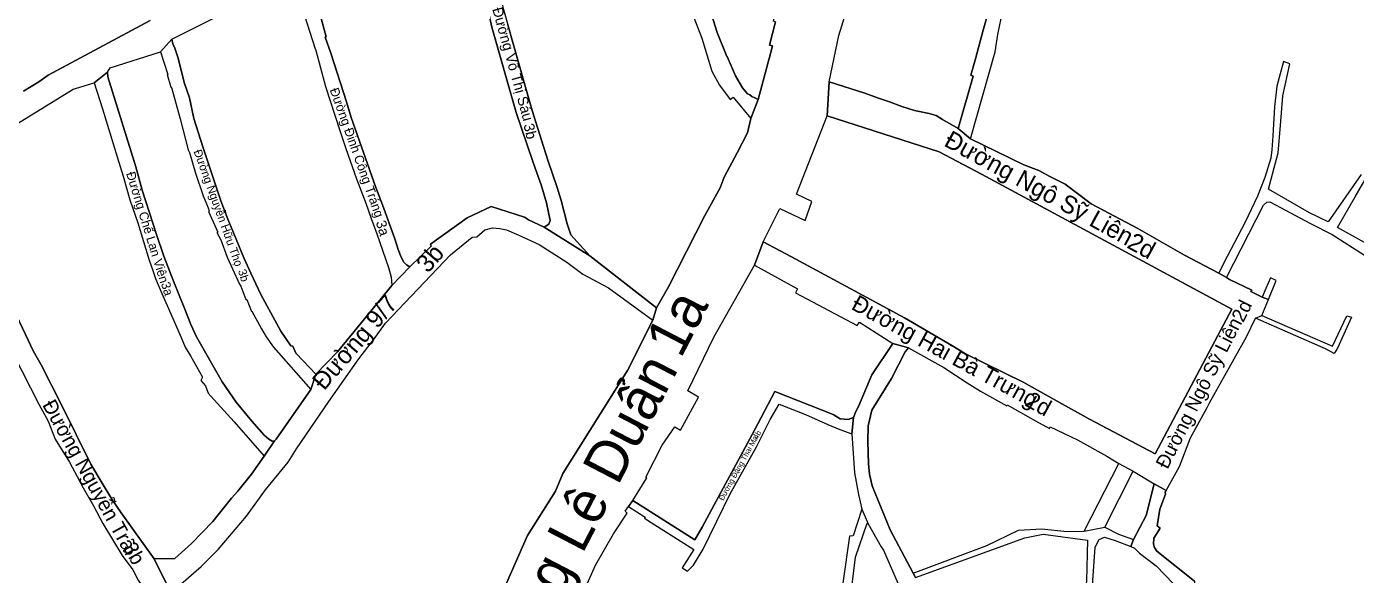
# Model space of a CAD drawing. Extents: x 548434 to 553028, y 1835329 to 1842282.
# Drawn here: x 551805 to 552297.4, y 1839152 to 1839355.3 of the extents above; entities that cross this region are included whole.
import ezdxf

# ---------------------------------------------------------------- set-up
doc = ezdxf.new("R2010")
doc.units = 0
for name, color, linetype in [('Level 1', 7, 'Continuous'), ('Level 2', 7, 'Continuous'), ('Level 27', 7, 'Continuous'), ('Level 30', 7, 'Continuous'), ('Level 4', 7, 'Continuous'), ('Level 5', 7, 'Continuous')]:
    doc.layers.add(name, color=color, linetype=linetype)

msp = doc.modelspace()

# ---------------------------------------------------------------- linework, layer by layer
at = {"layer": 'Level 1'}
for p, q in [((552013.54, 1839270.36), (551996.67, 1839280.95)), ((552038.3, 1839251.15), (552013.54, 1839270.36)), ((551946.87, 1839266.27), (551940.23, 1839259.33)), ((552036.84, 1839246.5), (552038.3, 1839251.15)), ((551912.09, 1839226.53), (551910.19, 1839220.83)), ((551896.75, 1839201.82), (551892.97, 1839196.18)), ((551892.97, 1839196.18), (551888.22, 1839189.53)), ((551852.23, 1839158.07), (551858.76, 1839144.88))]:
    msp.add_line(p, q, dxfattribs=at)
for points in [[(551996.67, 1839280.95), (551990.8, 1839283.68), (551989.32, 1839284.67), (551977, 1839288.63), (551968.13, 1839284.47), (551954.54, 1839274.66), (551954.82, 1839273.9), (551946.87, 1839266.27)], [(551859.27, 1839146.2), (551869.5816, 1839155.3124), (551875.89, 1839161.53), (551886.41, 1839173.89), (551893.4, 1839183.64), (551901.78, 1839193.96), (551904.87, 1839198.9), (551916.83, 1839216.38), (551927.95, 1839232.16), (551933.39, 1839239.22), (551937.92, 1839245.38), (551949.83, 1839258.03), (551962, 1839270.73), (551969.99, 1839277.24), (551971.7, 1839277.36), (551974.71, 1839279.99), (551977.54, 1839280.78), (551980.26, 1839280.49), (551982.72, 1839279.93), (551987.29, 1839277.95), (551994.83, 1839274.52), (552004.98, 1839268.04), (552010.99, 1839263.57), (552020.5, 1839258.48), (552036.84, 1839246.5)], [(551940.23, 1839259.33), (551920.09, 1839234.75), (551912.09, 1839226.53)], [(551910.19, 1839220.83), (551897.35, 1839202.45), (551896.75, 1839201.82)], [(551888.22, 1839189.53), (551883.15, 1839183.13), (551880.82, 1839180.58), (551873.87, 1839171.94), (551866.05, 1839163.81), (551859.82, 1839158.22), (551852.23, 1839158.07)]]:
    msp.add_lwpolyline(points, dxfattribs=at)
at = {"layer": 'Level 2'}
for p, q in [((551989.46, 1839333.67), (551983.17, 1839355.89)), ((551859.85, 1839347.25), (551859.06, 1839348.89)), ((551861.04, 1839343.54), (551859.85, 1839347.25)), ((551911.98, 1839346.92), (551915.67, 1839333.08)), ((552064.45, 1839344.17), (552064.26, 1839344.2)), ((552067.48, 1839337.09), (552064.45, 1839344.17)), ((552156.4, 1839343.31), (552154.66, 1839337.23)), ((551834.9, 1839338.4), (551829.97, 1839334.4)), ((552154.66, 1839337.23), (552155.56, 1839336.92)), ((552102.18, 1839334.75), (552101.44, 1839322.27)), ((552065.47, 1839328.23), (552066.62, 1839329.15)), ((552066.62, 1839329.15), (552073.14, 1839321.26)), ((552072.82, 1839329.94), (552072, 1839330.42)), ((552073.14, 1839321.26), (552075.9, 1839328.26)), ((551861.88, 1839321.07), (551864.79, 1839309.66)), ((551934.25, 1839295.69), (551925.15, 1839321.6)), ((551843.25, 1839291.13), (551846.09, 1839282.61)), ((551930.55, 1839289.89), (551932.53, 1839284.2)), ((551875.74, 1839279.12), (551875.41, 1839278.99)), ((551875.41, 1839278.99), (551876.87, 1839276.32)), ((551942.58, 1839272.68), (551941.3, 1839276.69)), ((552013.54, 1839270.36), (552006.55, 1839278.14)), ((551885.47, 1839269.63), (551882.56, 1839276.48)), ((551888.02, 1839263.92), (551885.47, 1839269.63)), ((551945.62, 1839266.96), (551944.71, 1839268.02)), ((551946.87, 1839266.27), (551945.62, 1839266.96)), ((551938.97, 1839266.08), (551939.96, 1839262.42)), ((551939.96, 1839262.42), (551940.23, 1839259.33)), ((551940.23, 1839259.33), (551946.87, 1839266.27)), ((552251.29, 1839250.58), (552246.16, 1839240.79)), ((552256.78, 1839240.4), (552260.12, 1839247.3)), ((551867.92, 1839240.37), (551865.72, 1839244.88)), ((552112.61, 1839244.52), (552113.38, 1839245.8)), ((552113.38, 1839245.8), (552125.8, 1839237.86)), ((551862.23, 1839240.08), (551863.64, 1839236.51)), ((552125.8, 1839237.86), (552131.569, 1839236.228)), ((552246.16, 1839240.79), (552222.88, 1839197)), ((552243.05, 1839215.92), (552256.78, 1839240.4)), ((551912.09, 1839226.53), (551907.34, 1839231.42)), ((551872.17, 1839219.53), (551873.15, 1839218.42)), ((552158.29, 1839220.27), (552167.95, 1839214.77)), ((551828.69, 1839193.15), (551817.92, 1839215.1)), ((552167.95, 1839214.77), (552168.16, 1839215.14)), ((551892.97, 1839203.96), (551888.34, 1839209.13)), ((551894.68, 1839202.47), (551892.97, 1839203.96)), ((552110.62, 1839204.38), (552111.52, 1839190.01)), ((552231.88, 1839192.36), (552235.99, 1839202.89)), ((551815.56, 1839202.46), (551820.8, 1839193.88)), ((551832.99, 1839186.17), (551828.69, 1839193.15)), ((552111.52, 1839190.01), (552113, 1839181.96)), ((552227.0345, 1839183.4424), (552231.88, 1839192.36)), ((551836.5, 1839180.24), (551832.99, 1839186.17)), ((552113, 1839181.96), (552114.3, 1839176.55)), ((552114.3, 1839176.55), (552116.64, 1839171.1)), ((551833.15, 1839171.2), (551840.3, 1839159.31)), ((552116.64, 1839171.1), (552121.42, 1839162.51)), ((552213.8712, 1839162.6211), (552215.3, 1839162.05)), ((552223.54, 1839160.9), (552222.68, 1839162.3)), ((552237.5297, 1839149.8544), (552223.54, 1839160.9)), ((552223.25, 1839155.54), (552229.66, 1839148.88))]:
    msp.add_line(p, q, dxfattribs=at)
for points in [[(552155.56, 1839336.92), (552149.99, 1839317.5), (552154.53, 1839313.64), (552163.68, 1839345.94), (552164.61, 1839352.29), (552166.53, 1839361.21), (552166.95, 1839363.5), (552170.16, 1839377.54), (552171.9, 1839384.39), (552176.53, 1839403.84), (552177.74, 1839409.19), (552178.0471, 1839410.071), (552183.89, 1839426.83), (552188.24, 1839442.82), (552192.13, 1839452.69), (552202.83, 1839489.25), (552203.52, 1839492.97), (552215.02, 1839529.97), (552220.11, 1839543.75)], [(551854.56, 1839345.89), (551858.74, 1839350.65), (551875.99, 1839359.28), (551896.92, 1839371.25), (551902.31, 1839374.16), (551907.85, 1839376.75)], [(551904.01, 1839371.46), (551911.86, 1839347), (551911.98, 1839346.92)], [(551974.1, 1839367.6), (551975.8, 1839361.76), (551977.27, 1839355.11)], [(552011.1, 1839145.47), (552015.7, 1839155.73), (552022.27, 1839167.37), (552027.37, 1839174.98), (552026.62, 1839175.75), (552027.81, 1839177.53), (552029.51, 1839179.77), (552034.68, 1839188.15), (552034.33, 1839188.4), (552040.31, 1839200.19), (552045.06, 1839206.96), (552047.08, 1839205.77), (552053.79, 1839218), (552049.85, 1839220.29), (552059.48, 1839240.2), (552074.5, 1839266.89), (552077.72, 1839275.53), (552083.96, 1839287.91), (552093.3, 1839283.5), (552095.78, 1839290.46), (552090.09, 1839293.18), (552101.44, 1839322.27), (552102.18, 1839334.75), (552105.82, 1839352.03), (552108.45, 1839360.72)], [(552064.26, 1839344.2), (552060.75, 1839353.14), (552057.4, 1839363.69), (552057.39, 1839363.91), (552056.7, 1839364.07)], [(552161.7, 1839362.57), (552159.21, 1839353.89), (552156.4, 1839343.31)], [(551850.78, 1839357.52), (551812.89, 1839337.26), (551809.5, 1839334.83), (551803.87, 1839331.33)], [(551925.15, 1839321.6), (551923.38, 1839327.42), (551917.63, 1839345.44), (551915.59, 1839351.3), (551915.92, 1839351.46), (551913.65, 1839359.6)], [(552082.34, 1839357.03), (552080.07, 1839348.42), (552081.18, 1839348.16), (552080.5, 1839345.32), (552075.9, 1839328.26), (552073.14, 1839321.26), (552071.92, 1839315.92), (552068.15, 1839308.46), (552063.32, 1839299.55), (552061.78, 1839295.56), (552056.12, 1839285.31), (552042.72, 1839258.89), (552038.3, 1839251.15), (552036.84, 1839246.5), (552027.54, 1839227.93), (552003.59, 1839189.74), (552000.84, 1839183.23), (551990.52, 1839166.73), (551978.15, 1839138.73)], [(552052.07, 1839358.68), (552055, 1839351.02), (552058.73, 1839338.75), (552061.61, 1839333.53), (552065.47, 1839328.23)], [(551859.06, 1839348.89), (551858.74, 1839350.65), (551854.56, 1839345.89), (551857.28, 1839337.52), (551857.05, 1839337.51), (551858.34, 1839332.89), (551858.63, 1839332.76), (551861.88, 1839321.07)], [(551977.27, 1839355.11), (551986.32, 1839323.48), (551992.4, 1839305.27), (551994.58, 1839299.41)], [(551834.9, 1839338.4), (551835.92, 1839339.94), (551854.56, 1839345.89)], [(551866.91, 1839321.21), (551865.25, 1839328.92), (551863.28, 1839334.56), (551861.04, 1839343.54)], [(551798.42, 1839317), (551798.41, 1839317.45), (551822.21, 1839332.13), (551829.97, 1839334.4), (551834.9, 1839338.4)], [(551853.04, 1839278.21), (551847.81, 1839294.73), (551845.44, 1839303.28), (551835.07, 1839336.71), (551834.9, 1839338.4)], [(552072, 1839330.42), (552070.04, 1839332.57), (552067.48, 1839337.09)], [(551829.97, 1839334.4), (551833.04, 1839324.86), (551838.47, 1839307.08), (551840.75, 1839299.83), (551843.25, 1839291.13)], [(551915.67, 1839333.08), (551919.14, 1839322.45), (551920.91, 1839316.73)], [(551996.35, 1839310.9), (551992.24, 1839324.19), (551989.46, 1839333.67)], [(552250.4, 1839261.56), (552249.33, 1839262.35), (552246.45, 1839263.89), (552233.73, 1839270.63), (552216.5, 1839280.42), (552199.25, 1839289.67), (552189.55, 1839296.89), (552184.13, 1839299.61), (552179.79, 1839301.93), (552174.27, 1839304.11), (552154.53, 1839313.64), (552149.99, 1839317.5), (552144.12, 1839320.88), (552141.8, 1839322.3), (552139.19, 1839323.05), (552133.73, 1839324.21), (552129.11, 1839325.7), (552124.49, 1839327.38), (552120.42, 1839328.74), (552115.37, 1839330.59), (552102.18, 1839334.75)], [(552075.9, 1839328.26), (552074.6, 1839328.85), (552073.55, 1839329.43), (552072.82, 1839329.94)], [(551876.95, 1839290.68), (551870.26, 1839310.72), (551866.91, 1839321.21)], [(552101.44, 1839322.27), (552142.94, 1839308.83), (552158.62, 1839300.58), (552251.29, 1839250.58)], [(551920.91, 1839316.73), (551923.18, 1839310.11), (551927.14, 1839298.85), (551930.55, 1839289.89)], [(551864.79, 1839309.66), (551865.32, 1839308.63), (551867.48, 1839301.02)], [(552002.91, 1839290.89), (552001.51, 1839295.7), (551998.17, 1839305.41), (551996.35, 1839310.9)], [(551867.48, 1839301.02), (551870.4, 1839292.64), (551872.17, 1839288.18), (551872.51, 1839286.94)], [(551994.58, 1839299.41), (551995.52, 1839296.68), (551997.55, 1839290.03), (551998.85, 1839283.45), (551998.33, 1839282.06), (551996.67, 1839280.95), (552013.54, 1839270.36)], [(551941.3, 1839276.69), (551936.73, 1839289.22), (551934.25, 1839295.69)], [(551872.51, 1839286.94), (551872.38, 1839286.82), (551875.74, 1839279.12)], [(551882.56, 1839276.48), (551879.48, 1839283.94), (551876.95, 1839290.68)], [(552006.55, 1839278.14), (552005.12, 1839282.16), (552002.91, 1839290.89)], [(551846.09, 1839282.61), (551850.39, 1839268.77), (551851.61, 1839265.32), (551852.68, 1839261.96), (551855, 1839256.36), (551857.48, 1839250.88), (551862.23, 1839240.08)], [(551932.53, 1839284.2), (551934.71, 1839278.56), (551938.97, 1839266.08)], [(551865.72, 1839244.88), (551863.55, 1839250.63), (551859.3, 1839260.91), (551855.84, 1839270.24), (551853.04, 1839278.21)], [(551876.87, 1839276.32), (551879.25, 1839269.89), (551883.84, 1839259.89), (551884.3, 1839259.08), (551886.21, 1839254.16), (551886.57, 1839254.15)], [(551944.71, 1839268.02), (551943.67, 1839269.86), (551942.58, 1839272.68)], [(552088.2, 1839269.95), (552077.72, 1839275.53), (552074.5, 1839266.89)], [(551817.92, 1839215.1), (551810.31, 1839229.99), (551807.33, 1839235.21), (551804.59, 1839241.23), (551800.26, 1839250.38), (551791.92, 1839268.38)], [(552074.5, 1839266.89), (552090.49, 1839258.12), (552089.66, 1839256.65), (552112.61, 1839244.52)], [(552174.29, 1839223.39), (552152.68, 1839234.02), (552147.56, 1839237.11), (552130.09, 1839247.34), (552088.2, 1839269.95)], [(551899.15, 1839242.43), (551891.65, 1839256.09), (551888.02, 1839263.92)], [(552262.51, 1839255.1), (552258.37, 1839257.12), (552258.71, 1839257.58), (552250.4, 1839261.56)], [(551886.57, 1839254.15), (551888.27, 1839249.79), (551888.33, 1839249.84)], [(552260.12, 1839247.3), (552262.45, 1839248.25), (552264.8434, 1839254.1541), (552262.51, 1839255.1)], [(551888.33, 1839249.84), (551892.01, 1839243.32), (551893.72, 1839240.38)], [(551903.61, 1839236.91), (551902.82, 1839237.05), (551899.15, 1839242.43)], [(551888.34, 1839209.13), (551882.54, 1839216.19), (551877.39, 1839223.7), (551867.92, 1839240.37)], [(551893.72, 1839240.38), (551896.37, 1839236.46), (551910.19, 1839220.83), (551912.09, 1839226.53)], [(552134.2, 1839151.2), (552133.34, 1839152.74), (552124.78, 1839168.81), (552118.11, 1839185.16), (552117.09, 1839189.5), (552116.81, 1839193.36), (552116.5, 1839201.55), (552116.59, 1839207.42), (552117.94, 1839213.18), (552125.22, 1839224.96), (552130.37, 1839234.85), (552131.569, 1839236.228), (552125.8, 1839237.86), (552117.99, 1839226.25), (552113.03, 1839214.56), (552112.12, 1839212.68), (552111.15, 1839210.51), (552110.62, 1839204.38)], [(551800.08, 1839233.84), (551809.48, 1839215.4), (551812.94, 1839209.05), (551815.56, 1839202.46)], [(551863.64, 1839236.51), (551865.63, 1839233.3), (551870.04, 1839225.44)], [(551907.34, 1839231.42), (551904.69, 1839234.24), (551903.61, 1839236.91)], [(552131.569, 1839236.228), (552144.68, 1839229.02), (552153.25, 1839223.31), (552158.29, 1839220.27)], [(551870.04, 1839225.44), (551869.53, 1839224.18), (551871.21, 1839222.17), (551872.17, 1839219.53)], [(552222.88, 1839197), (552198.63, 1839209.88), (552188.55, 1839215.37), (552174.29, 1839223.39)], [(551873.15, 1839218.42), (551881.82, 1839208.9), (551892.97, 1839196.18), (551896.75, 1839201.82)], [(552168.16, 1839215.14), (552178.57, 1839209.2), (552183.73, 1839206.45), (552184.09, 1839207.01), (552194.13, 1839202.23), (552205.04, 1839196.11), (552209.51, 1839193.41), (552214.82, 1839190.57), (552222.53, 1839185.89), (552227.0345, 1839183.4424)], [(552235.99, 1839202.89), (552242.17, 1839214.2), (552243.05, 1839215.92)], [(551896.75, 1839201.82), (551895.86, 1839201.75), (551894.68, 1839202.47)], [(551820.8, 1839193.88), (551823.64, 1839188.59), (551825.96, 1839184.36)], [(551825.96, 1839184.36), (551829.78, 1839177.69), (551833.15, 1839171.2)], [(552227.0345, 1839183.4424), (552222.53, 1839185.89), (552219.57, 1839174.22), (552214.95, 1839165.32), (552213.8712, 1839162.6211)], [(552226.8, 1839182.09), (552226.68, 1839182.79), (552227.0345, 1839183.4424)], [(551860.09, 1839142.29), (551858.76, 1839144.88), (551852.23, 1839158.07), (551840.03, 1839175.12), (551836.5, 1839180.24)], [(552222.68, 1839162.3), (552222.33, 1839163.49), (552222.39, 1839165.78), (552224.76, 1839169.5), (552223.63, 1839170.3), (552224.61, 1839176.48), (552226.8, 1839182.09)], [(551840.3, 1839159.31), (551844.28, 1839154.04), (551846.24, 1839150.26), (551853.45, 1839139.49), (551864.55, 1839123.56), (551877.21, 1839105.07), (551882.26, 1839097.03), (551888.35, 1839088.42), (551891.31, 1839082.72), (551893.73, 1839083.35), (551918.36, 1839043.79)], [(552121.42, 1839162.51), (552122.29, 1839161.31), (552128.13, 1839148.03), (552133.33, 1839133.57), (552135.58, 1839126.65), (552136.38, 1839120.13), (552141.77, 1839111.22)], [(552215.3, 1839162.05), (552217.16, 1839160.18), (552223.25, 1839155.54)]]:
    msp.add_lwpolyline(points, dxfattribs=at)
at = {"layer": 'Level 27'}
for p, q in [((552103.66, 1839211.63), (552082.04, 1839220.14)), ((552106.22, 1839209.97), (552103.66, 1839211.63)), ((552110.62, 1839204.38), (552111.15, 1839210.51)), ((552106.18, 1839206.01), (552110.62, 1839204.38)), ((552033.75, 1839173.15), (552036.23, 1839171.51)), ((552036.23, 1839171.51), (552052.03, 1839161.53))]:
    msp.add_line(p, q, dxfattribs=at)
for points in [[(552082.04, 1839220.14), (552074.56, 1839205.72), (552067.56, 1839192.97)], [(552065.5, 1839182.16), (552075.26, 1839199.65), (552080.39, 1839209.74), (552083.62, 1839215.41), (552093.38, 1839211.57)], [(552093.38, 1839211.57), (552101.71, 1839207.87), (552106.18, 1839206.01)], [(552111.15, 1839210.51), (552109.22, 1839209.74), (552106.22, 1839209.97)], [(552067.56, 1839192.97), (552063.85, 1839185.87), (552055.21, 1839169.84)], [(552029.51, 1839179.77), (552027.81, 1839177.53), (552033.99, 1839173.5), (552033.75, 1839173.15)], [(552055.21, 1839169.84), (552052.48, 1839165.2), (552029.51, 1839179.77)], [(552052.03, 1839161.53), (552047.8, 1839154.77), (552049.77, 1839153.5), (552051.92, 1839155.78), (552055.57, 1839161.74), (552065.5, 1839182.16)]]:
    msp.add_lwpolyline(points, dxfattribs=at)
at = {"layer": 'Level 30'}
for p, q in [((551854.56, 1839345.89), (551858.74, 1839350.65)), ((551829.97, 1839334.4), (551834.9, 1839338.4)), ((552101.44, 1839322.27), (552102.18, 1839334.75)), ((552073.14, 1839321.26), (552075.9, 1839328.26)), ((552149.99, 1839317.5), (552154.53, 1839313.64)), ((551996.67, 1839280.95), (552013.54, 1839270.36)), ((552074.5, 1839266.89), (552077.72, 1839275.53)), ((552013.54, 1839270.36), (552038.3, 1839251.15)), ((551940.23, 1839259.33), (551946.87, 1839266.27)), ((552246.45, 1839263.89), (552249.33, 1839262.35)), ((552262.45, 1839248.25), (552264.8434, 1839254.1541)), ((552262.51, 1839255.1), (552264.8434, 1839254.1541)), ((552036.84, 1839246.5), (552038.3, 1839251.15)), ((552260.12, 1839247.3), (552262.45, 1839248.25)), ((552125.8, 1839237.86), (552131.569, 1839236.228)), ((551910.19, 1839220.83), (551912.09, 1839226.53)), ((552110.62, 1839204.38), (552111.15, 1839210.51)), ((551892.97, 1839196.18), (551896.75, 1839201.82)), ((552196.64, 1839168.31), (552209.51, 1839193.41)), ((552209.51, 1839193.41), (552214.82, 1839190.57)), ((552204.25, 1839169.82), (552214.82, 1839190.57)), ((552214.82, 1839190.57), (552222.53, 1839185.89)), ((552222.53, 1839185.89), (552227.0345, 1839183.4424)), ((552027.81, 1839177.53), (552029.51, 1839179.77)), ((552114.3, 1839176.55), (552116.64, 1839171.1)), ((552196.64, 1839168.31), (552204.25, 1839169.82)), ((552213.8712, 1839162.6211), (552214.95, 1839165.32)), ((551852.23, 1839158.07), (551858.76, 1839144.88)), ((552133.34, 1839152.74), (552134.2, 1839151.2))]:
    msp.add_line(p, q, dxfattribs=at)
for points in [[(552075.9, 1839328.26), (552080.5, 1839345.32), (552081.18, 1839348.16), (552080.07, 1839348.42), (552082.34, 1839357.03), (552081.53, 1839357.28), (552083.24, 1839366.16), (552085.32, 1839373.71), (552086.29, 1839378.23), (552085.27, 1839378.57), (552086.59, 1839383.4), (552087.5273, 1839387.7642), (552089.9, 1839387.16), (552090.51, 1839390.6), (552091.45, 1839393.66), (552093.88, 1839403.94), (552092.62, 1839404.29), (552097.47, 1839422.13), (552098.86, 1839427.87), (552100.4, 1839434.55), (552100.9, 1839437.55), (552102.36, 1839443.58)], [(552021.65, 1839432.13), (552025.46, 1839424.34), (552026.13, 1839421.57), (552031.08, 1839409.83), (552033.25, 1839402.63), (552039.77, 1839389.75), (552043.66, 1839379.56), (552045.96, 1839374.06), (552052.07, 1839358.68), (552055, 1839351.02), (552058.73, 1839338.75), (552061.61, 1839333.53), (552065.47, 1839328.23), (552066.62, 1839329.15), (552073.14, 1839321.26)], [(551970.63, 1839410.53), (551970.34, 1839409.75), (551970.39, 1839405.4), (551970.84, 1839403.28), (551975.61, 1839385.12), (551976.9, 1839380.4), (551978.33, 1839374.55), (551981.62, 1839361.65), (551983.17, 1839355.89), (551989.46, 1839333.67), (551992.24, 1839324.19), (551996.35, 1839310.9), (551998.17, 1839305.41), (552001.51, 1839295.7), (552002.91, 1839290.89), (552005.12, 1839282.16), (552006.55, 1839278.14), (552013.54, 1839270.36)], [(552149.99, 1839317.5), (552155.56, 1839336.92), (552154.66, 1839337.23), (552156.4, 1839343.31), (552159.21, 1839353.89), (552161.7, 1839362.57), (552163.99, 1839373.61), (552165.24, 1839379.86), (552167.21, 1839388.48), (552168.08, 1839394.31), (552172.8, 1839413.01)], [(551996.67, 1839280.95), (551998.33, 1839282.06), (551998.85, 1839283.45), (551997.55, 1839290.03), (551995.52, 1839296.68), (551994.58, 1839299.41), (551992.4, 1839305.27), (551986.32, 1839323.48), (551977.27, 1839355.11), (551975.8, 1839361.76), (551974.1, 1839367.6), (551971.78, 1839376.35), (551971.08, 1839379.85), (551963.7, 1839405.92)], [(551907.85, 1839376.75), (551910.84, 1839368.28), (551913.65, 1839359.6), (551915.92, 1839351.46), (551915.59, 1839351.3), (551917.63, 1839345.44), (551923.38, 1839327.42), (551925.15, 1839321.6), (551934.25, 1839295.69), (551936.73, 1839289.22), (551941.3, 1839276.69), (551942.58, 1839272.68), (551943.67, 1839269.86), (551944.71, 1839268.02), (551945.62, 1839266.96), (551946.87, 1839266.27)], [(551858.74, 1839350.65), (551875.99, 1839359.28), (551896.92, 1839371.25), (551902.31, 1839374.16)], [(551902.31, 1839374.16), (551904.01, 1839371.46), (551911.86, 1839347), (551911.98, 1839346.92), (551915.67, 1839333.08), (551919.14, 1839322.45), (551920.91, 1839316.73), (551923.18, 1839310.11), (551927.14, 1839298.85), (551930.55, 1839289.89), (551932.53, 1839284.2), (551934.71, 1839278.56), (551938.97, 1839266.08), (551939.96, 1839262.42), (551940.23, 1839259.33)], [(552102.18, 1839334.75), (552105.82, 1839352.03), (552108.45, 1839360.72), (552107.18, 1839361.1), (552109.73, 1839369.57), (552110.29, 1839369.46), (552111.09, 1839373.58)], [(552056.7, 1839364.07), (552057.39, 1839363.91), (552057.4, 1839363.69), (552060.75, 1839353.14), (552064.26, 1839344.2), (552064.45, 1839344.17), (552067.48, 1839337.09), (552070.04, 1839332.57), (552072, 1839330.42), (552072.82, 1839329.94), (552073.55, 1839329.43), (552074.6, 1839328.85), (552075.9, 1839328.26)], [(552154.53, 1839313.64), (552163.68, 1839345.94), (552164.61, 1839352.29), (552166.53, 1839361.21)], [(551803.87, 1839331.33), (551809.5, 1839334.83), (551812.89, 1839337.26), (551850.78, 1839357.52)], [(551858.74, 1839350.65), (551859.06, 1839348.89), (551859.85, 1839347.25), (551861.04, 1839343.54), (551863.28, 1839334.56), (551865.25, 1839328.92), (551866.91, 1839321.21), (551870.26, 1839310.72), (551876.95, 1839290.68), (551879.48, 1839283.94), (551882.56, 1839276.48), (551885.47, 1839269.63), (551888.02, 1839263.92), (551891.65, 1839256.09), (551899.15, 1839242.43), (551902.82, 1839237.05), (551903.61, 1839236.91), (551904.69, 1839234.24), (551907.34, 1839231.42), (551912.09, 1839226.53)], [(551834.9, 1839338.4), (551835.92, 1839339.94), (551854.56, 1839345.89)], [(551854.56, 1839345.89), (551857.28, 1839337.52), (551857.05, 1839337.51), (551858.34, 1839332.89), (551858.63, 1839332.76), (551861.88, 1839321.07), (551864.79, 1839309.66), (551865.32, 1839308.63), (551867.48, 1839301.02), (551870.4, 1839292.64), (551872.17, 1839288.18), (551872.51, 1839286.94), (551872.38, 1839286.82), (551875.74, 1839279.12), (551875.41, 1839278.99), (551876.87, 1839276.32), (551879.25, 1839269.89), (551883.84, 1839259.89), (551884.3, 1839259.08), (551886.21, 1839254.16), (551886.57, 1839254.15), (551888.27, 1839249.79), (551888.33, 1839249.84), (551892.01, 1839243.32), (551893.72, 1839240.38), (551896.37, 1839236.46), (551910.19, 1839220.83)], [(552299.24, 1839300.53), (552287, 1839283), (552280.06, 1839286.33), (552264.92, 1839295.05), (552268.46, 1839308.55), (552269.39, 1839318.64), (552270.24, 1839329.64), (552272.84, 1839341.47), (552270.46, 1839342.31), (552268.02, 1839333.24), (552267.14, 1839325.49), (552266.56, 1839314.81), (552266.1, 1839309.57), (552265.7, 1839306.57), (552263.59, 1839299.39), (552260.87, 1839292.5), (552256.22, 1839282.8), (552248.21, 1839267.53), (552246.45, 1839263.89)], [(551834.9, 1839338.4), (551835.07, 1839336.71), (551845.44, 1839303.28), (551847.81, 1839294.73), (551853.04, 1839278.21), (551855.84, 1839270.24), (551859.3, 1839260.91), (551863.55, 1839250.63), (551865.72, 1839244.88), (551867.92, 1839240.37), (551877.39, 1839223.7), (551882.54, 1839216.19), (551888.34, 1839209.13), (551892.97, 1839203.96), (551894.68, 1839202.47), (551895.86, 1839201.75), (551896.75, 1839201.82)], [(551778.58, 1839297.25), (551780.24, 1839299.86), (551786.14, 1839305.89), (551788.37, 1839307.64), (551798.42, 1839317), (551798.41, 1839317.45), (551822.21, 1839332.13), (551829.97, 1839334.4)], [(551829.97, 1839334.4), (551833.04, 1839324.86), (551838.47, 1839307.08), (551840.75, 1839299.83), (551843.25, 1839291.13), (551846.09, 1839282.61), (551850.39, 1839268.77), (551851.61, 1839265.32), (551852.68, 1839261.96), (551855, 1839256.36), (551857.48, 1839250.88), (551862.23, 1839240.08), (551863.64, 1839236.51), (551865.63, 1839233.3), (551870.04, 1839225.44), (551869.53, 1839224.18), (551871.21, 1839222.17), (551872.17, 1839219.53), (551873.15, 1839218.42), (551881.82, 1839208.9), (551892.97, 1839196.18)], [(552102.18, 1839334.75), (552115.37, 1839330.59), (552120.42, 1839328.74), (552124.49, 1839327.38), (552129.11, 1839325.7), (552133.73, 1839324.21), (552139.19, 1839323.05), (552141.8, 1839322.3), (552144.12, 1839320.88), (552149.99, 1839317.5)], [(552038.3, 1839251.15), (552042.72, 1839258.89), (552056.12, 1839285.31), (552061.78, 1839295.56), (552063.32, 1839299.55), (552068.15, 1839308.46), (552071.92, 1839315.92), (552073.14, 1839321.26)], [(552077.72, 1839275.53), (552088.2, 1839269.95), (552130.09, 1839247.34), (552147.56, 1839237.11), (552152.68, 1839234.02), (552174.29, 1839223.39), (552188.55, 1839215.37), (552198.63, 1839209.88), (552222.88, 1839197), (552246.16, 1839240.79), (552251.29, 1839250.58), (552158.62, 1839300.58), (552142.94, 1839308.83), (552101.44, 1839322.27)], [(552077.72, 1839275.53), (552083.96, 1839287.91), (552093.3, 1839283.5), (552095.78, 1839290.46), (552090.09, 1839293.18), (552101.44, 1839322.27)], [(552154.53, 1839313.64), (552174.27, 1839304.11), (552179.79, 1839301.93), (552184.13, 1839299.61), (552189.55, 1839296.89), (552199.25, 1839289.67), (552216.5, 1839280.42), (552233.73, 1839270.63), (552246.45, 1839263.89)], [(552309.37, 1839270.33), (552290.39, 1839280.89), (552296.99, 1839292.16), (552297, 1839292.17), (552303.33, 1839303.06)], [(551778.58, 1839297.25), (551787.88, 1839276.5), (551791.92, 1839268.38), (551800.26, 1839250.38), (551804.59, 1839241.23), (551807.33, 1839235.21), (551810.31, 1839229.99), (551817.92, 1839215.1), (551828.69, 1839193.15), (551832.99, 1839186.17), (551836.5, 1839180.24), (551840.03, 1839175.12), (551852.23, 1839158.07)], [(551769.73, 1839289.58), (551771.92, 1839289.02), (551773.86, 1839287.68), (551781.67, 1839272.48), (551784.59, 1839265.91), (551789.48, 1839255.26), (551800.08, 1839233.84), (551809.48, 1839215.4), (551812.94, 1839209.05), (551815.56, 1839202.46), (551820.8, 1839193.88), (551823.64, 1839188.59), (551825.96, 1839184.36), (551829.78, 1839177.69), (551833.15, 1839171.2), (551840.3, 1839159.31), (551844.28, 1839154.04), (551846.24, 1839150.26)], [(551946.87, 1839266.27), (551954.82, 1839273.9), (551954.54, 1839274.66), (551968.13, 1839284.47), (551977, 1839288.63), (551989.32, 1839284.67), (551990.8, 1839283.68), (551996.67, 1839280.95)], [(552249.33, 1839262.35), (552263.08, 1839289.17), (552264.28, 1839290.28), (552265.44, 1839290.36), (552280.44, 1839282.31), (552288.43, 1839278.24), (552300.47, 1839270.61), (552315.31, 1839263.58), (552322.78, 1839258.93), (552329.32, 1839256.32), (552339.85, 1839251.08), (552345.29, 1839247.77), (552395.01, 1839222.69), (552400.78, 1839219.88), (552413.22, 1839211.2), (552423.59, 1839200.17)], [(551859.27, 1839146.2), (551869.5816, 1839155.3124), (551875.89, 1839161.53), (551886.41, 1839173.89), (551893.4, 1839183.64), (551901.78, 1839193.96), (551904.87, 1839198.9), (551916.83, 1839216.38), (551927.95, 1839232.16), (551933.39, 1839239.22), (551937.92, 1839245.38), (551949.83, 1839258.03), (551962, 1839270.73), (551969.99, 1839277.24), (551971.7, 1839277.36), (551974.71, 1839279.99), (551977.54, 1839280.78), (551980.26, 1839280.49), (551982.72, 1839279.93), (551987.29, 1839277.95), (551994.83, 1839274.52), (552004.98, 1839268.04), (552010.99, 1839263.57), (552020.5, 1839258.48), (552036.84, 1839246.5)], [(552029.51, 1839179.77), (552034.68, 1839188.15), (552034.33, 1839188.4), (552040.31, 1839200.19), (552045.06, 1839206.96), (552047.08, 1839205.77), (552053.79, 1839218), (552049.85, 1839220.29), (552059.48, 1839240.2), (552074.5, 1839266.89)], [(552074.5, 1839266.89), (552090.49, 1839258.12), (552089.66, 1839256.65), (552112.61, 1839244.52), (552113.38, 1839245.8), (552125.8, 1839237.86)], [(552249.33, 1839262.35), (552250.4, 1839261.56), (552258.71, 1839257.58), (552258.37, 1839257.12), (552262.51, 1839255.1)], [(552264.8434, 1839254.1541), (552267.72, 1839261.25), (552265.61, 1839262.15), (552263.87, 1839258.26), (552262.51, 1839255.1)], [(551912.09, 1839226.53), (551920.09, 1839234.75), (551940.23, 1839259.33)], [(552227.0345, 1839183.4424), (552231.88, 1839192.36), (552235.99, 1839202.89), (552242.17, 1839214.2), (552243.05, 1839215.92), (552256.78, 1839240.4), (552260.12, 1839247.3)], [(552262.45, 1839248.25), (552288.59, 1839236.93), (552293.96, 1839248.18), (552295.58, 1839247.59), (552290.4, 1839236.21), (552289.17, 1839234.12), (552286.04, 1839235.87), (552260.12, 1839247.3)], [(551932.1, 1839056.82), (551938.47, 1839058.67), (551943.85, 1839069.99), (551943.15, 1839070.48), (551945.15, 1839073.25), (551945.16, 1839073.27), (551946.92, 1839075.95), (551950.1, 1839081.04), (551953.23, 1839087.46), (551957.35, 1839094.46), (551970.7, 1839123.21), (551978.15, 1839138.73), (551990.52, 1839166.73), (552000.84, 1839183.23), (552003.59, 1839189.74), (552027.54, 1839227.93), (552036.84, 1839246.5)], [(552111.15, 1839210.51), (552112.12, 1839212.68), (552113.03, 1839214.56), (552117.99, 1839226.25), (552125.8, 1839237.86)], [(552131.569, 1839236.228), (552130.37, 1839234.85), (552125.22, 1839224.96), (552117.94, 1839213.18), (552116.59, 1839207.42), (552116.5, 1839201.55), (552116.81, 1839193.36), (552117.09, 1839189.5), (552118.11, 1839185.16), (552124.78, 1839168.81), (552133.34, 1839152.74)], [(552131.569, 1839236.228), (552144.68, 1839229.02), (552153.25, 1839223.31), (552158.29, 1839220.27), (552167.95, 1839214.77), (552168.16, 1839215.14), (552178.57, 1839209.2), (552183.73, 1839206.45), (552184.09, 1839207.01), (552194.13, 1839202.23), (552205.04, 1839196.11), (552209.51, 1839193.41)], [(551896.75, 1839201.82), (551897.35, 1839202.45), (551910.19, 1839220.83)], [(552029.51, 1839179.77), (552052.48, 1839165.2), (552055.21, 1839169.84), (552063.85, 1839185.87), (552067.56, 1839192.97), (552074.56, 1839205.72), (552082.04, 1839220.14), (552103.66, 1839211.63), (552106.22, 1839209.97), (552109.22, 1839209.74), (552111.15, 1839210.51)], [(552027.81, 1839177.53), (552033.99, 1839173.5), (552033.75, 1839173.15), (552036.23, 1839171.51), (552052.03, 1839161.53), (552047.8, 1839154.77), (552049.77, 1839153.5), (552051.92, 1839155.78), (552055.57, 1839161.74), (552065.5, 1839182.16), (552075.26, 1839199.65), (552080.39, 1839209.74), (552083.62, 1839215.41), (552093.38, 1839211.57), (552101.71, 1839207.87), (552106.18, 1839206.01), (552110.62, 1839204.38)], [(552110.62, 1839204.38), (552111.52, 1839190.01), (552113, 1839181.96), (552114.3, 1839176.55)], [(551852.23, 1839158.07), (551859.82, 1839158.22), (551866.05, 1839163.81), (551873.87, 1839171.94), (551880.82, 1839180.58), (551883.15, 1839183.13), (551888.22, 1839189.53), (551892.97, 1839196.18)], [(552214.95, 1839165.32), (552219.57, 1839174.22), (552222.53, 1839185.89)], [(552227.0345, 1839183.4424), (552226.68, 1839182.79), (552226.8, 1839182.09), (552224.61, 1839176.48), (552223.63, 1839170.3), (552224.76, 1839169.5), (552222.39, 1839165.78), (552222.33, 1839163.49), (552222.68, 1839162.3), (552223.54, 1839160.9), (552237.5297, 1839149.8544), (552238.47, 1839135.97), (552243.73, 1839111.58), (552248.69, 1839094.77), (552253.1, 1839090.9), (552261.34, 1839087.13), (552274.64, 1839080.82), (552280.94, 1839070.04)], [(552011.1, 1839145.47), (552015.7, 1839155.73), (552022.27, 1839167.37), (552027.37, 1839174.98), (552026.62, 1839175.75), (552027.81, 1839177.53)], [(552114.3, 1839176.55), (552111.13, 1839166.67), (552109.71, 1839166.51), (552107.29, 1839149.11), (552103.65, 1839136.48), (552100.94, 1839128.91), (552106.26, 1839127.52), (552106.55, 1839129.96), (552109.23, 1839144.64), (552110.2, 1839144.49), (552111.88, 1839158.705), (552116.31, 1839171.35), (552116.64, 1839171.1)], [(552116.64, 1839171.1), (552121.42, 1839162.51), (552122.29, 1839161.31), (552128.13, 1839148.03), (552133.33, 1839133.57), (552135.58, 1839126.65), (552136.38, 1839120.13), (552141.77, 1839111.22), (552146.33, 1839100.04), (552150.48, 1839091.34), (552153.2, 1839085.17), (552156.93, 1839076.51), (552162.57, 1839065.66), (552166.54, 1839057.36), (552176.56, 1839041.13)], [(552133.34, 1839152.74), (552160.62, 1839163.1), (552172.36, 1839168.67), (552180.88, 1839169.21), (552190.29, 1839168.24), (552196.64, 1839168.31)], [(552204.25, 1839169.82), (552209.33, 1839167.21), (552214.95, 1839165.32)], [(552134.2, 1839151.2), (552174.63, 1839165.89), (552181.47, 1839167.29), (552197.84, 1839165), (552197.53, 1839150.02), (552196.93, 1839144.46), (552199.87, 1839145.07), (552199.82, 1839150.03), (552200.64, 1839162.43), (552202.17, 1839165.23), (552204.14, 1839166.11), (552208.12, 1839164.92), (552213.8712, 1839162.6211)], [(552213.8712, 1839162.6211), (552215.3, 1839162.05), (552217.16, 1839160.18), (552223.25, 1839155.54), (552229.66, 1839148.88), (552231.2, 1839146.22), (552234.34, 1839131.01), (552234.83, 1839130.86)]]:
    msp.add_lwpolyline(points, dxfattribs=at)

# ---------------------------------------------------------------- texts
at = {"layer": 'Level 4'}
for s, height, rotation, p in [('3b', 3.87188, 282.927592, (551988.966, 1839318.872)), ('3a', 3.80056, 287.241942, (551934.22, 1839282.793)), ('2d', 6.54883, 331.240736, (552212.103, 1839273.551)), ('3b', 6.57335, 49.300086, (551953.633, 1839263.645)), ('3b', 3.07472, 287.241942, (551883.194, 1839264.838)), ('3a', 3.37663, 287.241942, (551854.687, 1839260.052)), ('1a', 15.33741, 62.561553, (552047.205, 1839232.007)), ('2d', 5.16442, 63.083883, (552255.523, 1839245.427)), ('2d', 6.09131, 331.279311, (552174.343, 1839215.02)), ('4b', 2, 61.148456, (552075.66, 1839202.245)), ('3b', 5.41423, 299.023603, (551840.491, 1839162.371))]:
    msp.add_text(s, height=height, rotation=rotation, dxfattribs=at).set_placement(p)
at = {"layer": 'Level 5'}
for s, height, rotation, p in [('Đường Võ Thị Sáu', 3.871884, 285.553469, (551977.365, 1839361.786)), ('Đường Đinh Công Tráng', 3.424614, 289.669006, (551917.156, 1839331.861)), ('Đường Ngô Sỹ Liên', 6.548832, 331.240736, (552144.31, 1839311.311)), ('Đường Nguyễn Hữu Thọ', 3.074724, 289.867819, (551866.765, 1839309.07)), ('Đường Chế Lan Viên', 3.376626, 287.241942, (551841.776, 1839300.902)), ('Đường 9/7', 6.57335, 49.300086, (551915.14, 1839220.172)), ('Đường Hai Bà Trưng', 6.091308, 331.279311, (552109.97, 1839250.809)), ('Đường Ngô Sỹ Liên', 5.164422, 63.083883, (552227.478, 1839191.035)), ('Đường Lê Duẩn', 15.33741, 62.561553, (551978.272, 1839097.04)), ('Đường Nguyễn Trãi', 5.414232, 299.023603, (551810.617, 1839215.177)), ('Đường Đặng Thai Mai', 1.999998, 61.148456, (552062.953, 1839179.486))]:
    msp.add_text(s, height=height, rotation=rotation, dxfattribs=at).set_placement(p)

doc.saveas('drawing.dxf')
